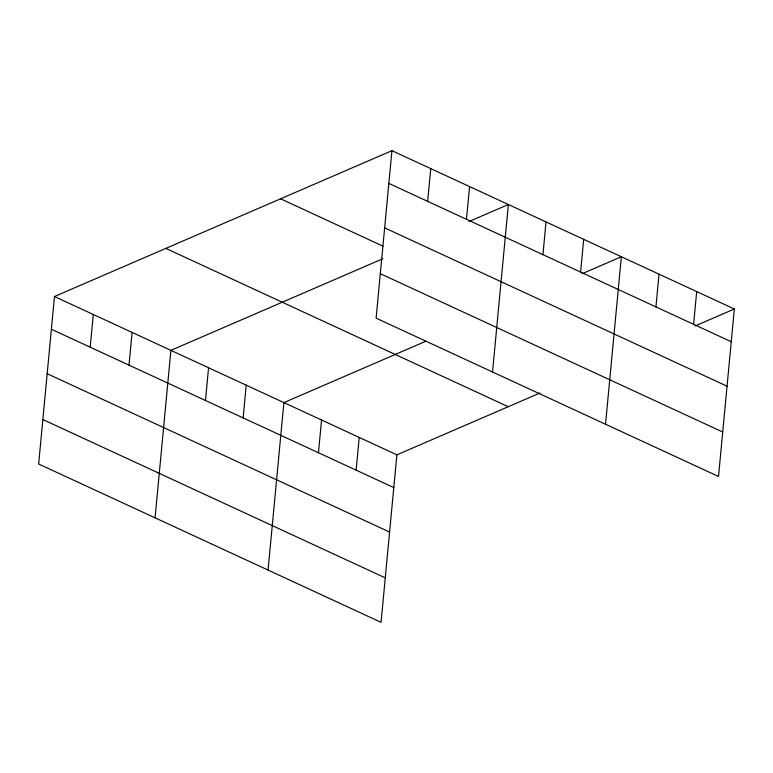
<?xml version="1.0" encoding="UTF-8"?>
<svg xmlns="http://www.w3.org/2000/svg" width="773" height="773" viewBox="0 0 773 773"><rect width="100%" height="100%" fill="white"/><g stroke="black" fill="none" stroke-linecap="round" stroke-linejoin="round"><path stroke-width="1.16" d="M391.94 150.677L376.113 318.157L718.523 476.477L734.35 308.997L391.94 150.677L54.477 296.523L38.65 464.003L381.06 622.323L396.887 454.843L539.94 393.022M90.19 347.193L93.291 314.466M129.004 365.136L132.096 332.409M155.064 517.833L170.901 350.353L382.79 258.771M205.473 400.501L208.565 367.764M243.137 417.913L246.229 385.176M268.057 570.078L283.894 402.598L425.855 341.241M318.466 452.746L321.558 420.01M356.131 470.158L359.223 437.431M427.653 201.347L430.754 168.62M466.467 219.29L469.559 186.564M492.527 371.987L508.363 204.507L469.056 221.493M542.936 254.655L546.028 221.919M580.6 272.067L583.692 239.34M605.52 424.232L621.357 256.752L582.05 273.739M655.929 306.9L659.021 274.173M693.594 324.322L696.686 291.585M695.043 325.984L734.35 308.997M388.848 183.404L731.258 341.734M384.645 227.871L727.055 386.2M280.58 198.806L382.983 246.152M380.316 273.69L722.726 432.01M165.847 248.394L508.248 406.714M54.477 296.523L396.887 454.843M51.385 329.25L393.795 487.579M47.182 373.717L389.592 532.046M42.853 419.536L385.263 577.856"/></g></svg>
